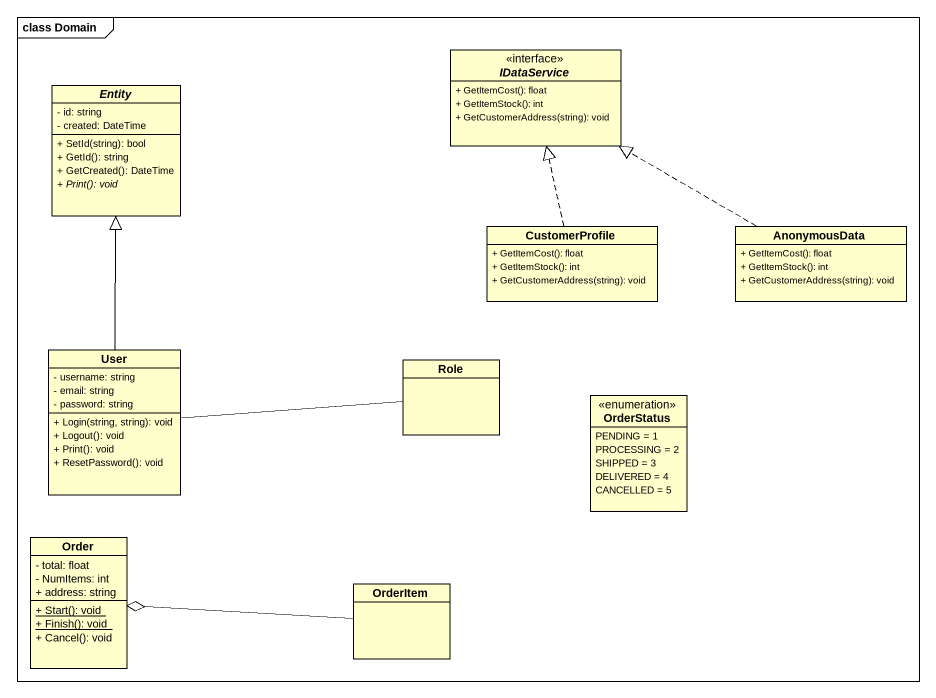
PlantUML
@startuml
mainframe class Domain
hide circle
hide empty members
skinparam classAttributeIconSize 0
abstract class "Entity" as Entity_ {
  - id: string
  - created: DateTime
  + SetId(string): bool
  + GetId(): string
  + GetCreated(): DateTime
  {abstract} + Print(): void
}
interface IDataService {
  + GetItemCost(): float
  + GetItemStock(): int
  + GetCustomerAddress(string): void
}
class CustomerProfile {
  + GetItemCost(): float
  + GetItemStock(): int
  + GetCustomerAddress(string): void
}
class AnonymousData {
  + GetItemCost(): float
  + GetItemStock(): int
  + GetCustomerAddress(string): void
}
class User {
  - username: string
  - email: string
  - password: string
  + Login(string, string): void
  + Logout(): void
  + Print(): void
  + ResetPassword(): void
}
class Role
enum OrderStatus {
  PENDING = 1
  PROCESSING = 2
  SHIPPED = 3
  DELIVERED = 4
  CANCELLED = 5
}
class Order {
  - total: float
  - NumItems: int
  + address: string
  {static} + Start(): void
  {static} + Finish(): void
  + Cancel(): void
}
class OrderItem
CustomerProfile .up.|> IDataService
AnonymousData .left.|> IDataService
User -up-|> Entity_
User -right- Role
OrderItem -left-o Order
@enduml
